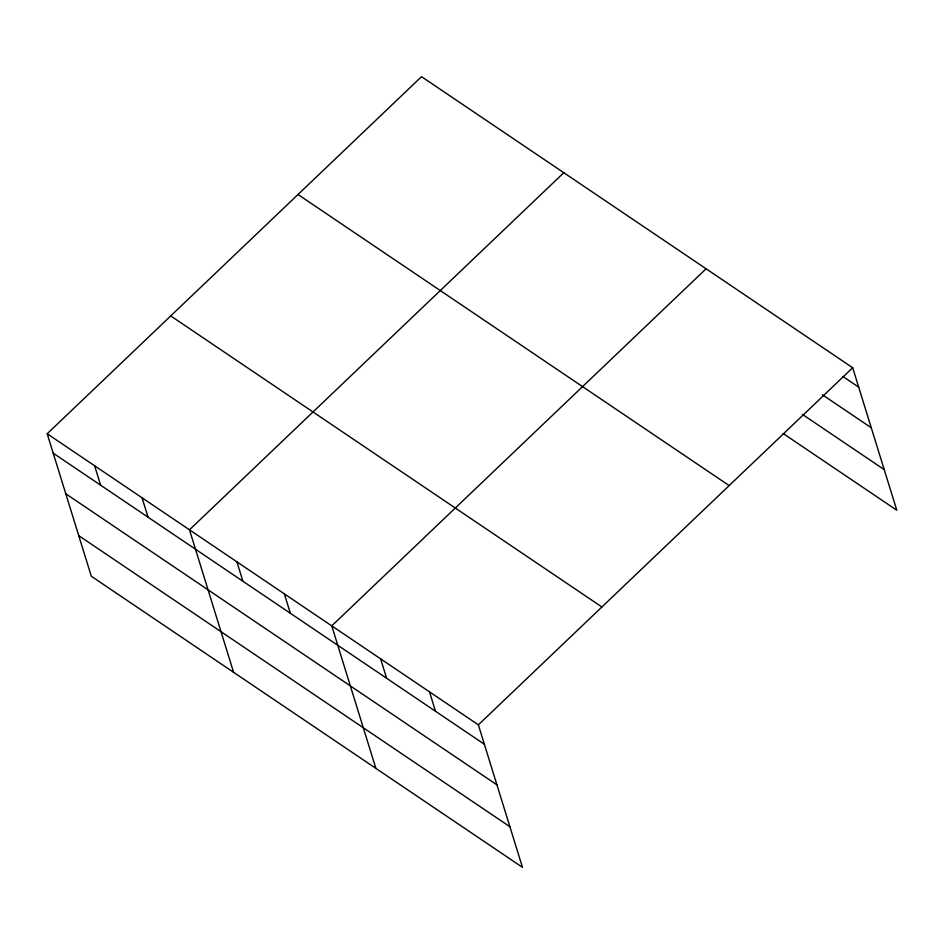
<?xml version="1.0" encoding="UTF-8"?>
<svg xmlns="http://www.w3.org/2000/svg" width="944" height="944" viewBox="0 0 944 944"><rect width="100%" height="100%" fill="white"/><g stroke="black" fill="none" stroke-linecap="round" stroke-linejoin="round"><path stroke-width="1.42" d="M47.2 433.756L478.36 724.839L522.469 867.335L91.308 576.253L47.2 433.756L421.531 76.665L852.692 367.747L896.8 510.244L783.19 433.544M563.816 172.717L189.484 529.808L233.593 672.305M706.1 268.78L331.757 625.872L375.877 768.369M478.36 724.839L852.692 367.747M842.815 376.432L858.698 387.158M822.413 394.781L871.277 427.774M802.376 414.369L884.221 469.628M298.009 194.511L729.157 485.582M170.734 315.921L601.883 606.992M53.206 453.167L484.366 744.25M65.785 493.783L496.933 784.865M78.741 535.637L509.89 826.72M429.496 691.846L435.503 711.257M380.633 658.853L386.639 678.264M284.333 593.847L290.339 613.258M236.909 561.833L242.915 581.244M142.048 497.795L148.066 517.206M94.624 465.77L100.63 485.181"/></g></svg>
